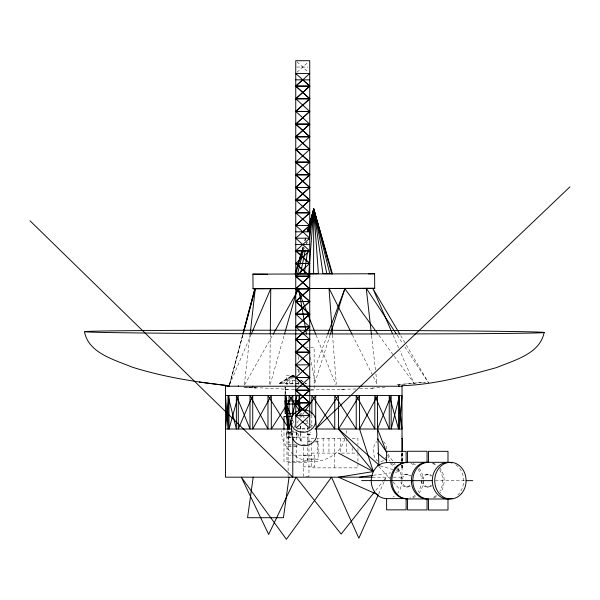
<?xml version="1.0" encoding="UTF-8"?>
<svg xmlns="http://www.w3.org/2000/svg" width="600" height="600" viewBox="0 0 600 600"><rect width="100%" height="100%" fill="white"/><g stroke="black" fill="none" stroke-linecap="round" stroke-linejoin="round"><path stroke-width="0.45" stroke-dasharray="3 2.25" d="M269.767 384.3L270.278 335.077M346.11 433.268L346.282 430.71M401.947 481.38L401.505 485.265L399.967 489.615A18.03 15.413 -90 0 1 397.515 493.35M244.388 384.472L249.983 335.243M306.788 243.87L307.155 242.04M306.63 243.735L307.013 241.913M303.735 249.69L304.185 247.882M303.608 249.577L304.065 247.785M242.737 334.845L229.583 384.683L242.91 334.928M229.32 384.93L242.722 334.538M302.543 249.667L303.293 246.968M305.032 240.653L305.535 238.853M302.475 249.615L303.233 246.915M304.987 240.615L305.49 238.815M270.255 384.36L284.257 334.972M302.115 249.645L302.888 246.945M304.702 240.638L306 236.13M330.135 334.928L314.85 382.942L310.433 357.12M344.73 439.072C338.91 459.96 310.59 468.683 293.903 454.897M316.972 362.722L327.465 334.853M229.447 384.975L250.837 335.085M289.058 383.64L292.68 375.368L295.005 376.748L292.68 375.368L278.692 383.64L301.845 383.64M378.615 494.13L384.315 481.418M384.697 480.57L386.22 477.18L383.325 480.825M244.733 384.592L272.663 335.108M293.82 427.485L294.862 425.97M296.947 422.925L298.507 420.645M300.593 417.607L302.153 415.32M302.678 414.562L304.237 412.283M375.81 490.312L382.748 481.56M285.683 383.64L292.68 375.368L294.945 376.92M297.03 72.233L308.475 61.867M282.788 383.64L292.68 375.368L294.795 377.138M280.567 383.64L292.68 375.368L295.005 378.12M279.165 383.64L292.68 375.368L294.847 380.332M373.335 475.275L390.787 472.86M395.377 472.222L399.967 471.585L401.505 475.935L402.03 480.6M396.998 384.743L425.355 382.147L397.808 384.72M371.535 388.207L386.513 387.007M344.16 389.52L340.05 389.632M355.935 388.965L310.553 389.97M359.61 388.785L373.65 388.088M296.692 67.05L307.882 67.05M306.712 347.288L308.1 347.288M310.553 347.288L314.16 347.288L314.16 384.405M296.947 369.548L298.38 369.548M294.495 375.263L286.222 375.263L286.222 383.843L299.093 383.843L299.093 382.125M294.945 380.737L286.987 380.737L286.987 385.178M304.793 383.64L306.66 383.64M296.692 428.265L309.743 428.265M296.835 429.007L309.397 429.007M313.86 429.007L315.69 429.007M293.558 431.235L288.127 431.235L288.105 471.885M300.81 431.235L305.34 431.235M290.46 432.112L286.418 432.112L286.418 437.768L291.69 437.768M292.92 432.112L296.962 432.112L296.962 437.768L293.055 437.768M291.022 432.225L289.335 432.225L289.335 437.768M307.282 434.287L310.395 434.287M307.282 434.798L310.395 434.798L310.395 431.978M288.127 437.115L290.843 437.115M291.75 437.115L308.962 437.115M314.032 438.33L311.55 438.33L311.55 442.02M345.525 438.33L317.347 438.33L317.347 453.097M352.155 438.33L357.952 438.33L357.952 444.787M307.282 441.082L311.82 441.082M315.442 441.082L318.165 441.082L318.165 459.728L307.282 459.728M307.282 441.923L310.913 441.923M315.442 441.923L318.165 441.923M288.127 444.555L295.373 444.555M302.618 444.555L305.34 444.555M288.105 445.995L293.543 445.995M294.45 445.995L298.08 445.995M288.127 446.123L298.087 446.123M311.55 453.097L337.237 453.097M341.377 453.097L356.295 453.097M288.127 455.16L308.962 455.16M303.27 455.475L314.647 455.475L314.647 466.853L303.27 466.853M307.282 458.888L318.165 458.888M288.127 462.6L308.962 462.6M406.125 474.18L407.55 474.18M427.058 474.24L428.482 474.24M308.962 476.205L303.27 476.205L303.27 446.632M372.308 477.18L402.022 477.18L402.022 465.09M435.308 480.6L465.345 480.66M406.125 487.02L407.55 487.02M427.058 487.08L428.482 487.08M294.502 389.647L244.575 387.03L256.612 388.035L254.678 387.908M310.433 389.91L314.16 389.97L314.16 385.335M288.09 389.558L284.16 389.43M243.765 387.007L256.612 388.035M380.228 465.915L392.79 469.522M396.375 470.558L399.967 471.585A18.03 15.413 -90 0 0 397.515 467.85M300.45 379.965L302.775 381.345M300.623 380.235L306.188 383.64M390.15 463.5L395.76 468.12M396.465 468.697L399.967 471.585L397.882 468.548M293.265 454.335C286.155 448.643 281.61 439.822 281.25 430.71M297.03 61.867L308.475 72.233M378.78 466.5L390 478.732M393.112 482.138L399.967 489.615M297.337 380.88L299.67 383.64M378.9 335.265L393.72 355.553M394.268 356.303L414.037 383.347L399.923 350.85M387.967 454.103L393.705 462.465M394.23 463.222L395.272 464.745M300.968 413.04L302.002 414.562M302.52 415.32L304.59 418.365M305.115 419.123L308.22 423.683M310.29 426.728L311.325 428.25M397.155 335.153L402.817 343.755M404.88 346.89L428.58 382.89L405.923 344.445M400.717 335.64L405.45 343.642M352.395 334.905L372.877 375.795M373.298 376.627L377.055 384.135L375.9 373.89M393.24 335.452L399.548 349.995M316.103 335.108L335.752 384.54M292.59 420.09L294.638 425.317M297.697 433.155L301.103 441.862L300.795 433.485M387.645 455.107L390.007 461.205M371.595 335.7L375.48 370.17M285.105 394.41L285.105 386.947L285.795 394.268M287.858 430.192L289.065 442.995L288.202 430.853M386.707 448.92L386.647 448.125A10.793 6.758 -90 0 0 383.498 441.57M332.535 334.89L336.3 384.405M285.105 386.947L285.63 394.425M300.322 426.053L300.645 432.562M300.69 433.493L301.103 441.862M300.045 413.01L300.218 417.66M300.525 426.037L300.765 432.555M299.97 414.053L300.09 417.795M300.36 426.202L300.45 429.007M402.548 461.4L402.548 453.097L401.505 453.097L401.505 461.4M402.548 465.09L402.548 467.857L401.505 467.857L401.505 465.09M402.285 453.097L402.285 461.4M402.285 465.09L402.285 467.857M402.022 452.168L402.022 461.43M401.768 453.097L401.768 461.4M401.768 465.09L401.768 467.857M357.952 448.478L357.952 452.175M357.952 453.097L357.952 462.322M357.952 463.245L357.952 467.857L311.55 467.857L311.55 442.942M352.155 447.555L352.155 453.097M346.35 438.33L346.35 453.097M340.553 438.33L340.553 453.097M334.748 438.33L334.748 467.857M328.95 438.33L328.95 453.097M323.153 438.33L323.153 453.097M311.843 415.072L311.843 427.147M308.962 433.095L308.962 476.325M307.282 419.918L307.282 423.938M307.282 426.705L307.282 461.543L283.98 461.543L283.98 430.268M299.093 369.548L299.093 372.81M298.635 356.565L298.635 360.278M298.635 369.555L298.635 372.345M298.635 382.553L298.635 384.405M296.438 432.112L296.438 437.768M296.205 431.707L296.205 440.092M296.205 444.757L296.205 461.543M292.785 417.855L292.785 424.365M292.68 375.368L292.68 383.64M290.325 432.112L290.325 437.768M289.808 432.225L289.808 437.768M288.105 474.3L288.105 476.325M286.965 430.77L286.965 461.543M286.942 432.112L286.942 437.768M391.38 463.455A18.03 15.413 -90 0 1 394.327 464.985M394.327 496.215A18.03 15.413 -90 0 1 392.888 497.07M385.65 457.103A10.793 6.758 -90 0 1 384.893 458.55M383.498 460.26A10.793 6.758 -90 0 1 380.123 461.707M378.375 461.34A10.793 6.758 -90 0 1 373.425 452.325A10.793 6.758 -90 0 1 376.74 441.57M292.657 431.07A12.435 11.197 -5.1 0 1 293.28 429.697M304.418 423.263A12.435 11.197 -5.1 0 1 309.915 424.32M310.627 424.65A12.435 11.197 -5.1 0 1 312.608 425.903M402.248 478.942A6.42 5.49 -90 0 1 411.435 476.062M410.295 486.158A6.42 5.49 -90 0 1 402.248 482.265M400.822 478.942A6.42 5.49 -90 0 1 410.002 476.062M410.002 485.138A6.42 5.49 -90 0 1 400.822 482.265M410.88 463.455A18.03 15.413 -90 0 1 415.185 466.013M418.103 469.252A18.03 15.413 -90 0 1 421.478 479.033M421.537 480.6A18.03 15.413 -90 0 1 418.103 491.947M415.185 495.188A18.03 15.413 -90 0 1 410.115 498.015M432.675 463.478A18.337 15.683 -90 0 1 436.268 465.765M439.74 469.822A18.337 15.683 -90 0 1 439.74 491.377M436.268 495.442A18.337 15.683 -90 0 1 431.895 498.045M413.168 463.478A18.337 15.683 -90 0 1 415.388 464.715M419.197 468.322A18.337 15.683 -90 0 1 423.173 479.01A6.42 5.49 -90 0 1 432.36 476.123M423.232 480.6A18.337 15.683 -90 0 1 418.635 493.567M415.388 496.485A18.337 15.683 -90 0 1 412.395 498.045M421.755 478.995A6.42 5.49 -90 0 1 430.935 476.123M430.935 485.197A6.42 5.49 -90 0 1 424.957 486.585A6.42 5.49 -90 0 1 421.567 480.66M432.36 485.197A6.42 5.49 -90 0 1 426.382 486.585A6.42 5.49 -90 0 1 422.993 480.66M455.827 464.775A18.337 15.683 -90 0 1 457.86 494.91M432.54 462.945A18.337 15.683 -90 0 1 436.32 464.775M439.567 467.692A18.337 15.683 -90 0 1 440.13 492.938M436.32 496.545A18.337 15.683 -90 0 1 432.54 498.375"/><path stroke-width="0.9" d="M303.382 250.478L297.517 273.862L313.567 273.683L313.763 209.108L332.415 273.743L331.83 273.788M270.285 334.147L270.757 288.638L251.205 334.222M308.745 273.712L313.763 209.108L325.058 249.532M250.095 334.312L255.27 288.795L374.715 288.322L374.61 273.75L252.923 274.147L253.028 288.72L255.27 288.795L243.157 334.028M253.192 477.18L247.56 517.71L283.433 517.71L289.065 477.18M313.245 212.82L313.763 209.108L331.725 273.697L332.415 273.743M304.267 273.757L307.657 250.673M309.293 239.587L313.763 209.108L316.702 220.792M312.66 214.597L313.763 209.108L329.812 273.668L331.725 273.697M300.442 273.81L305.317 250.118M309.075 231.892L313.763 209.108L314.895 214.583M291.195 420.06L289.065 429.007L267.968 395.558L267.968 429.007L249.998 395.558L249.998 429.007L236.37 395.558L236.37 429.007L228.015 395.558L228.015 429.007L225.502 395.558L402.022 395.558L399.518 429.007L399.518 395.558L391.162 429.007L391.162 395.558L377.535 429.007L378.915 464.985C373.935 468.548 371.317 474.577 371.205 480.6A18.03 15.413 -90 0 0 386.618 498.63L386.618 509.865L406.125 509.865L406.125 498.63L386.618 498.63M291.623 418.268L297.173 395.002M310.868 220.83L313.763 209.108L326.812 273.653L329.812 273.668M308.123 231.593L313.763 209.108L314.31 212.812M242.978 333.945L254.933 288.638L374.715 288.322M544.148 332.407A229.837 1.823 0.1 0 1 198.24 333.457A229.837 1.823 0.1 0 1 200.558 330.308A229.837 1.823 0.1 0 1 544.148 332.407C540.06 353.955 513.93 360.322 496.56 367.59C465.66 376.087 434.325 384.668 402.127 385.695M242.962 333.638L254.933 288.638L253.028 288.72M299.55 260.483L300.795 255.983M301.298 254.175L302.04 251.475M313.567 273.683L318.397 273.66L313.763 209.108L307.53 231.645L313.763 209.108L322.913 273.645L326.812 273.653M295.702 273.915L302.228 250.515M284.513 334.072L297.495 288.278L315.757 334.237M295.118 273.968L301.853 250.545M307.29 231.63L313.763 209.108M330.42 334.035L344.858 288.683L377.798 333.765M327.795 333.983L344.858 288.683M378.24 494.978L358.86 538.2L331.493 477.18L286.403 539.287L241.312 477.18L268.673 534.435L296.032 477.18L341.13 534.075L374.655 491.768M377.325 494.49L338.468 477.18L373.275 471.585L359.565 429.007L377.535 395.558L377.535 429.007L386.632 452.498M273.12 334.298L298.755 288.87L306.487 334.058M305.28 410.76L315.69 395.558L315.69 424.365M570 186.81L315.69 429.007L338.468 395.558L338.468 429.007L373.275 471.585L338.468 453.097M295.755 86.055L302.752 79.718L309.743 86.055L295.755 98.722L309.743 111.51L295.755 124.177L309.743 136.852L295.755 136.852L309.743 124.177L295.755 111.398L309.743 98.722L295.755 86.055L309.743 86.055M295.755 86.168L309.743 73.5L295.755 73.5L309.743 86.168L295.755 98.843L309.743 98.843L295.755 86.168L309.743 86.168M309.743 98.843L295.755 111.51L309.743 111.51M295.755 124.065L309.743 124.065L295.755 136.733L309.743 149.407L295.755 162.195L309.743 162.195L295.755 149.52L309.743 136.733L295.755 124.065L309.743 111.398L295.755 111.398M295.755 212.752L309.743 212.752L295.755 225.428L309.743 238.215L295.755 250.882L309.743 250.882L295.755 238.215L309.743 225.54L295.755 212.752L309.743 200.085L295.755 187.417L309.743 174.743L295.755 174.743L309.743 187.417L295.755 200.085L309.743 212.873L295.755 212.873L309.743 200.205L295.755 200.205L309.743 187.53L295.755 174.863L309.743 162.075L295.755 149.407L309.743 149.407M309.743 200.205L295.755 187.53L309.743 174.863L295.755 162.195M309.743 212.873L295.755 225.54L309.743 225.428L302.752 231.757M309.743 314.235L295.755 314.235L309.743 301.56L295.755 288.892L309.743 276.225L295.755 263.55L309.743 250.77L295.755 250.77L309.743 263.438L295.755 276.225L309.743 288.892L295.755 301.56L309.743 314.235L295.755 326.903L309.743 326.903L295.755 314.115L309.743 301.447L295.755 288.78L309.743 276.105L295.755 263.438L309.743 263.438M309.743 364.913L295.755 352.245L309.743 339.57L295.755 326.79L309.743 314.115L295.755 301.447L309.743 288.78L295.755 276.105L309.743 276.105M295.755 339.457L309.743 339.457L295.755 352.125L309.743 364.8L295.755 377.587L309.743 377.587L295.755 364.913L309.743 352.125L295.755 339.457L309.743 326.79L295.755 326.79M295.755 352.245L309.743 352.245L295.755 339.57L309.743 326.903M309.105 427.688L295.755 415.597L309.743 402.923L295.755 390.255L309.743 377.468L295.755 364.8M309.105 414.9L295.755 402.81L309.743 390.135L295.755 377.468L309.743 377.468M296.392 427.688L309.743 415.597L295.755 402.923L309.743 390.255L295.755 377.587M296.392 414.9L309.743 402.81L295.755 390.135L309.743 390.135M386.618 462.57L386.618 451.335L406.125 451.335L406.125 462.57L386.618 462.57L382.627 463.185L378.915 464.985L338.468 429.007L359.565 395.558L359.565 429.007M359.565 477.18L372.42 475.403M374.61 273.75L368.475 273.9M295.755 79.838L309.743 79.838M295.755 98.722L309.743 98.722M295.755 124.177L309.743 124.177M295.755 136.733L309.743 136.733M295.755 149.52L309.743 149.52L295.755 136.852M309.743 162.075L295.755 162.075L309.743 174.743M295.755 174.863L309.743 174.863M295.755 187.417L309.743 187.417M295.755 187.53L309.743 187.53M295.755 200.085L309.743 200.085M295.755 231.803L309.743 231.803M295.755 238.215L309.743 238.215M295.755 244.59L309.743 244.59M295.755 263.55L309.743 263.55L295.755 250.882M295.755 276.225L309.743 276.225M295.755 288.78L309.743 288.78M295.755 288.892L309.743 288.892M295.755 301.447L309.743 301.447M295.755 301.56L309.743 301.56M295.755 314.115L309.743 314.115M295.755 339.57L309.743 339.57M295.755 352.125L309.743 352.125M295.755 364.913L309.743 364.8M225.502 386.235L402.022 386.235M295.755 390.255L309.743 390.255M287.775 429.278L285.105 400.935L299.093 400.935L299.55 410.235M295.755 402.81L309.743 402.81M295.755 402.923L309.743 402.923M285.105 404.04L299.093 404.04M295.365 413.37L285.105 413.37L285.105 394.815M295.755 415.597L309.743 415.597M292.365 416.475L283.98 416.475L283.98 429.353M291.855 429.007L225.502 429.007L229.013 395.558L229.013 429.007L238.29 395.558L238.29 429.007L252.72 395.558L252.72 429.007L271.305 395.558L271.305 429.007L292.785 395.558L292.785 416.002M315.51 429.007L402.022 429.007L398.52 395.558L398.52 429.007L389.243 395.558L389.243 429.007L374.812 395.558L374.812 429.007L356.228 395.558L356.228 429.007L334.748 395.558L334.748 429.007L311.843 395.558L311.843 414.143M401.768 438.33L402.548 438.33L402.548 451.252M407.55 462.263L427.058 462.263L427.058 451.252L407.55 451.252L407.55 462.263A18.337 15.683 -90 0 0 391.875 480.6A18.337 15.683 -90 0 0 407.55 498.945L407.55 509.933L427.058 509.933L427.058 498.945A18.337 15.683 -90 0 1 411.397 479.64A18.337 15.683 -90 0 1 428.692 462.36M428.482 462.33L447.99 462.315L447.99 451.327L428.482 451.327L428.482 462.315A18.337 15.683 -90 0 0 412.8 480.66A18.337 15.683 -90 0 0 428.482 498.998L428.482 510L447.99 510L447.99 498.998L428.482 498.998M372.142 477.18L225.502 477.18L225.502 385.755M361.597 480.6L432.308 480.66A18.337 15.683 -90 0 0 452.048 498.375M466.185 480.66L472.74 480.66M407.55 498.945L427.058 498.93M267.638 274.29L252.923 274.147M84.472 331.71C88.455 353.265 114.547 359.722 131.88 367.035C162.502 376.755 194.355 381.84 226.215 385.433M199.26 382.043L229.08 385.83M377.535 465.135L379.327 465.653M377.535 453.097L386.647 460.605M30 220.778L292.785 477.18L292.785 437.347M377.535 438.9L386.925 452.58M299.415 410.76L289.065 395.558L289.065 429.007L285.877 395.175M396.12 333.585L366.233 288.195L371.49 334.77M399.772 334.035L372.81 288.405L392.498 333.743M351.975 334.072L328.987 288.18L332.468 333.952M285.105 400.935L291.915 418.35M325.56 251.333L326.31 254.025M326.812 255.817L328.065 260.31M315.66 420.87A12.435 11.197 -5.1 0 1 297.038 430.897A12.435 11.197 -5.1 0 1 297.015 411.495A12.435 11.197 -5.1 0 1 315.66 420.87L316.845 434.25A12.435 11.197 -5.1 0 1 303.623 445.658A12.435 11.197 -5.1 0 1 292.11 433.215M290.812 421.305L292.005 434.678M285.697 395.355L288.075 428.985M299.4 395.325L299.978 411.15M299.362 395.362L299.85 410.317M402.285 438.33L402.285 451.252M402.022 385.732L402.022 451.252M399.518 385.838L399.518 386.235M398.52 385.515L398.52 386.235M309.743 427.357L309.743 60.713L295.755 60.713L295.755 427.357M299.093 394.815L299.093 411.502M252.72 386.235L252.72 386.76M238.29 385.612L238.29 386.235M229.013 385.612L229.013 386.235M228.015 385.62L228.015 386.235M407.73 498.533A18.03 15.413 -90 0 1 390.713 480.6A18.03 15.413 -90 0 1 407.73 462.668M432.308 480.66A18.337 15.683 -90 0 1 452.048 462.945M461.49 493.627A18.337 15.683 -90 0 0 454.463 462.945A18.337 15.683 -90 0 0 435.263 485.408A18.337 15.683 -90 0 0 461.49 493.627"/></g></svg>
